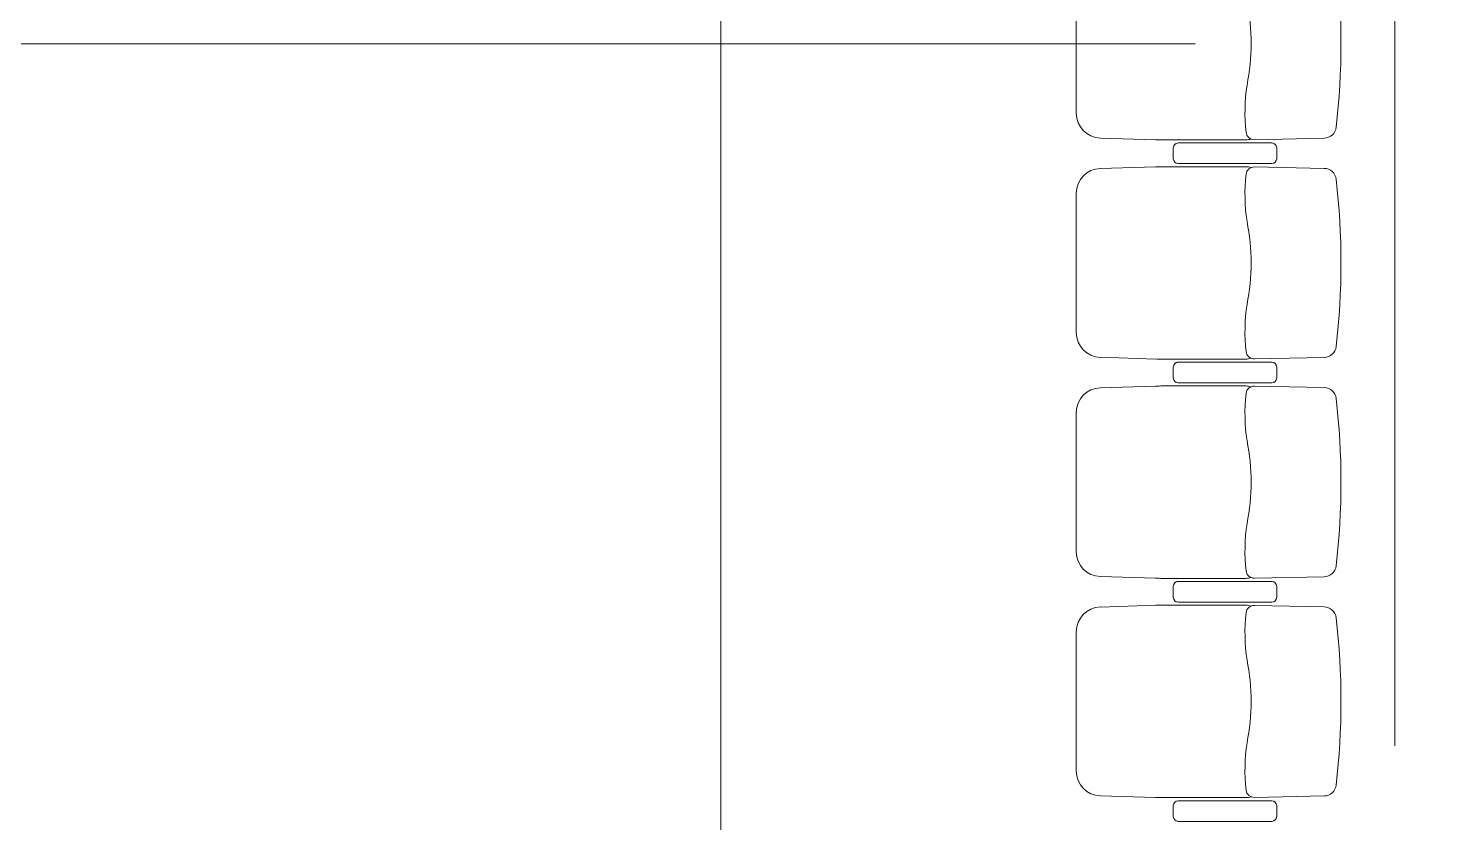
# Model space of a CAD drawing. Header units: millimetres. Extents: x 48966 to 155647, y -43515 to 30475.
# Drawn here: x 107027 to 110422, y -5567 to -3645 of the extents above; entities that cross this region are included whole.
import ezdxf

# ---------------------------------------------------------------- set-up
doc = ezdxf.new("R2010")
doc.units = ezdxf.units.MM
doc.linetypes.add('Осевые', pattern=[6350, 1270, -952.5, 3175, -952.5])
doc.layers.add('Ломаная-1', color=7, linetype='Continuous', lineweight=9, true_color=0x656565)
doc.layers.add('Рассадка_партер_ТХ_К_dwg-1', color=7, linetype='Continuous', lineweight=9, true_color=0x656565)
doc.layers.add('Оси-2', color=7, linetype='Осевые', lineweight=9)

# ---------------------------------------------------------------- blocks, each defined once
blk = doc.blocks.new('Рассадка_партер_ТХ_К_dwg_A$C344E6C13-8379877-План 2-го этажа на отм_ 0_000')
at = {"layer": 'Ломаная-1'}
for p, q in [((155.4, 537), (155.4, 563)), ((167.4, 575), (393.5, 575)), ((405.5, 537), (405.5, 563)), ((40.7, 513.5), (209.3, 517.1)), ((167.4, 525), (393.5, 525)), ((431.8, 517.5), (229.9, 517.5)), ((448.3, 517.3), (581.9, 513.2)), ((640.1, 116.7), (640.1, 453.3)), ((40.7, 56.5), (209.3, 52.9)), ((167.4, 45), (393.5, 45)), ((431.8, 52.5), (229.9, 52.5)), ((581.9, 56.8), (448.3, 52.7)), ((155.4, 7), (155.4, 33)), ((405.5, 7), (405.5, 33)), ((167.4, -5), (393.5, -5))]:
    blk.add_line(p, q, dxfattribs=at)
for centre, radius, start, end in [((167.4, 563), 12, 90, 180), ((393.5, 563), 12, 0, 90), ((41.3, 483.5), 30, 91.2274, 172.9444), ((167.4, 537), 12, 180, 270), ((209.7, 497.1), 20, 6.4031, 91.2274), ((229.9, 477.5), 40, 90, 108.05), ((393.5, 537), 12, 270, 360), ((431.8, -32.5), 550, 88.2816, 90), ((580.1, 453.3), 60, 360, 88.2816), ((1777.1, 285), 1777.1, 173.4667, 186.5333), ((-214.8, 451.7), 447, 351.4218, 6.1242), ((722.2, 285), 505, 168.5788, 191.4212), ((-214.8, 118.3), 447, 353.8758, 8.5782), ((580.1, 116.7), 60, 271.7184, 0), ((41.3, 86.5), 30, 187.0556, 268.7726), ((209.7, 72.9), 20, 268.7726, 353.5969), ((167.4, 33), 12, 90, 180), ((229.9, 92.5), 40, 251.95, 270), ((393.5, 33), 12, 0, 90), ((431.8, 602.5), 550, 270, 271.7184), ((167.4, 7), 12, 180, 270), ((393.5, 7), 12, 270, 0)]:
    blk.add_arc(centre, radius, start, end, dxfattribs=at)
blk = doc.blocks.new('Рассадка_партер_ТХ_К_dwg_Сидения_партер _по П__dwg-6688590-План 2-го этажа на отм_ 0_000-8379879-План 2-го этажа на отм_ 0_000')
at = {"layer": 'Ломаная-1'}
for p, q in [((31008.5, 18247.4), (31008.5, 18221.4)), ((31246.5, 18259.4), (31020.5, 18259.4)), ((31258.5, 18247.4), (31258.5, 18221.4)), ((31246.5, 18209.4), (31020.5, 18209.4))]:
    blk.add_line(p, q, dxfattribs=at)
at = {"layer": 'Ломаная-1', "flags": 128}
blk.add_lwpolyline([(32364, 22079.4), (29914, 22079.4), (29914, 18099.4), (32364, 18099.4)], dxfattribs=at)
at = {"layer": 'Ломаная-1'}
for centre, start, end in [((31020.5, 18247.4), 90, 180), ((31246.5, 18247.4), 0, 90), ((31020.5, 18221.4), 180, 270), ((31246.5, 18221.4), 270, 0)]:
    blk.add_arc(centre, 12, start, end, dxfattribs=at)
at = {"rotation": 180}
for p in [(31414, 20374.4), (31414, 19844.4), (31414, 19314.4), (31414, 18784.4)]:
    blk.add_blockref('Рассадка_партер_ТХ_К_dwg_A$C344E6C13-8379877-План 2-го этажа на отм_ 0_000', p, dxfattribs=at)
blk = doc.blocks.new('Рассадка_партер_ТХ_К_dwg-8379875-План 2-го этажа на отм_ 0_000')
blk.add_blockref('Рассадка_партер_ТХ_К_dwg_Сидения_партер _по П__dwg-6688590-План 2-го этажа на отм_ 0_000-8379879-План 2-го этажа на отм_ 0_000', (-26490.8, -9322.1))

msp = doc.modelspace()

# ---------------------------------------------------------------- linework, layer by layer
at = {"layer": 'Оси-2'}
for p, q in [((110331.6, 25417.1), (110331.6, -41737.8)), ((150171.6, -3682.9), (50565.6, -3682.9))]:
    msp.add_line(p, q, dxfattribs=at)

# ---------------------------------------------------------------- block references
at = {"layer": 'Рассадка_партер_ТХ_К_dwg-1'}
msp.add_blockref('Рассадка_партер_ТХ_К_dwg-8379875-План 2-го этажа на отм_ 0_000', (105278.4, -14450.2), dxfattribs=at)

doc.saveas('drawing.dxf')
